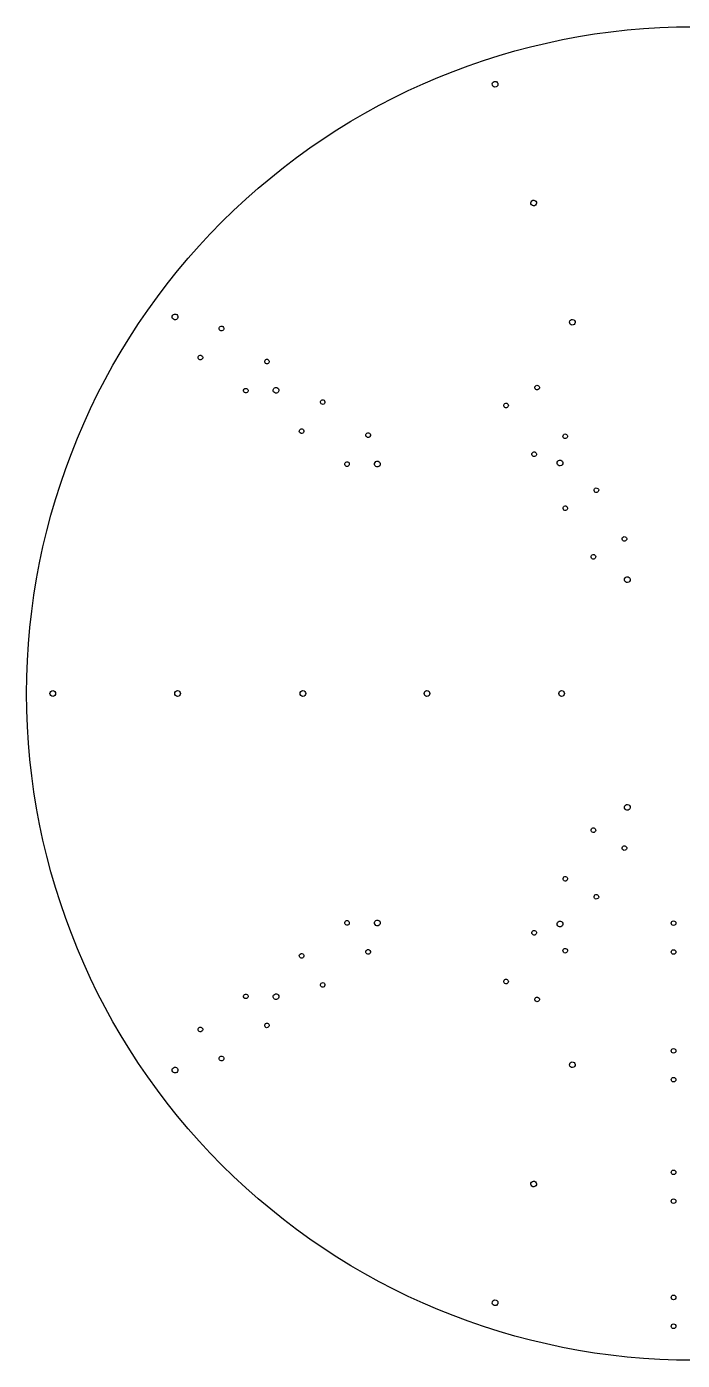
# Model space of a CAD drawing. Header units: millimetres. Extents: x -608 to 608, y 692 to 1908.
# Drawn here: x -608 to -10, y 692 to 1908 of the extents above; entities that cross this region are included whole.
import ezdxf

# ---------------------------------------------------------------- set-up
doc = ezdxf.new("R2010")
doc.units = ezdxf.units.MM
for name, color, linetype in [('contour_ext', 7, 'CONTINUOUS'), ('drill-4.2', 7, 'CONTINUOUS'), ('drill-5.2', 7, 'CONTINUOUS')]:
    doc.layers.add(name, color=color, linetype=linetype)

msp = doc.modelspace()

# ---------------------------------------------------------------- linework, layer by layer
at = {"layer": 'contour_ext', "color": 7}
for points in [[(-429.56737, 1729.56737), (-315.63902, 1843.495719), (-161.119018, 1907.5), (0, 1907.5)], [(-607.5, 1300), (-607.5, 1461.119018), (-543.495719, 1615.63902), (-429.56737, 1729.56737)], [(-429.56737, 870.43263), (-543.495719, 984.36098), (-607.5, 1138.880982), (-607.5, 1300)], [(0, 692.5), (-161.119018, 692.5), (-315.63902, 756.504281), (-429.56737, 870.43263)]]:
    msp.add_open_spline(points, degree=3, dxfattribs=at)
at = {"layer": 'drill-4.2', "color": 7}
for p, q in [((-431.52451, 1633.73814), (-431.52451, 1633.73814)), ((-450.75187, 1607.27394), (-450.75187, 1607.27394)), ((-390.08184, 1603.62827), (-390.08184, 1603.62827)), ((-143.07785, 1580.52919), (-143.07785, 1580.52919)), ((-409.3092, 1577.16408), (-409.3092, 1577.16408)), ((-339.29185, 1566.72681), (-339.29185, 1566.72681)), ((-171.40687, 1564.17342), (-171.40687, 1564.17342)), ((-358.51922, 1540.26262), (-358.51922, 1540.26262)), ((-297.84918, 1536.61695), (-297.84918, 1536.61695)), ((-117.46487, 1536.16621), (-117.46487, 1536.16621)), ((-145.79389, 1519.81044), (-145.79389, 1519.81044)), ((-317.07654, 1510.15275), (-317.07654, 1510.15275)), ((-89.07385, 1486.99155), (-89.07385, 1486.99155)), ((-117.40288, 1470.63578), (-117.40288, 1470.63578)), ((-63.46087, 1442.62856), (-63.46087, 1442.62856)), ((-91.7899, 1426.27279), (-91.7899, 1426.27279)), ((-91.7899, 1173.72721), (-91.7899, 1173.72721)), ((-63.46087, 1157.37144), (-63.46087, 1157.37144)), ((-117.40288, 1129.36422), (-117.40288, 1129.36422)), ((-89.07385, 1113.00845), (-89.07385, 1113.00845)), ((-317.07655, 1089.84726), (-317.07655, 1089.84726)), ((-15.5889, 1090.75598), (-15.5889, 1090.75598)), ((-145.79389, 1080.18955), (-145.79389, 1080.18955)), ((-358.51922, 1059.7374), (-358.51922, 1059.7374)), ((-297.84919, 1063.38307), (-297.84919, 1063.38307)), ((-117.46486, 1063.83378), (-117.46486, 1063.83378)), ((-15.5889, 1064.48102), (-15.5889, 1064.48102)), ((-339.29186, 1033.27321), (-339.29186, 1033.27321)), ((-171.40687, 1035.82657), (-171.40687, 1035.82657)), ((-409.30921, 1022.83594), (-409.30921, 1022.83594)), ((-143.07784, 1019.4708), (-143.07784, 1019.4708)), ((-390.08185, 996.37175), (-390.08185, 996.37175)), ((-450.75188, 992.72607), (-450.75188, 992.72607)), ((-15.5889, 974.466), (-15.5889, 974.466)), ((-431.52452, 966.26188), (-431.52452, 966.26188)), ((-15.5889, 948.191), (-15.5889, 948.191)), ((-15.5889, 863.78), (-15.5889, 863.78)), ((-15.5889, 837.505), (-15.5889, 837.505)), ((-15.5889, 749.819), (-15.5889, 749.819)), ((-15.5889, 723.544), (-15.5889, 723.544))]:
    msp.add_line(p, q, dxfattribs=at)
for points in [[(-431.899725, 1632.175277), (-431.986851, 1632.725376), (-431.851882, 1633.287555), (-431.52451, 1633.73814)], [(-431.05993, 1630.80485), (-431.510516, 1631.132221), (-431.8126, 1631.625178), (-431.899725, 1632.175277)], [(-431.52451, 1633.73814), (-430.842796, 1634.676431), (-429.529524, 1634.88443), (-428.59123, 1634.20272)], [(-429.497065, 1630.429639), (-430.047164, 1630.342511), (-430.609343, 1630.477479), (-431.05993, 1630.80485)], [(-428.12664, 1631.26944), (-428.454009, 1630.818852), (-428.946966, 1630.516767), (-429.497065, 1630.429639)], [(-428.59123, 1634.20272), (-427.652936, 1633.521009), (-427.444932, 1632.207736), (-428.12664, 1631.26944)], [(-450.28729, 1604.34066), (-451.225581, 1605.022374), (-451.43358, 1606.335646), (-450.75187, 1607.27394)], [(-450.75187, 1607.27394), (-450.070159, 1608.212234), (-448.756886, 1608.420238), (-447.81859, 1607.73853)], [(-448.724425, 1603.965449), (-449.274524, 1603.878321), (-449.836703, 1604.013289), (-450.28729, 1604.34066)], [(-447.354, 1604.80525), (-447.681369, 1604.354662), (-448.174326, 1604.052577), (-448.724425, 1603.965449)], [(-447.81859, 1607.73853), (-446.880296, 1607.056819), (-446.672292, 1605.743546), (-447.354, 1604.80525)], [(-390.08184, 1603.62827), (-389.400129, 1604.566564), (-388.086856, 1604.774568), (-387.14856, 1604.09286)], [(-387.14856, 1604.09286), (-386.697972, 1603.765491), (-386.395887, 1603.272534), (-386.308759, 1602.722435)], [(-389.61726, 1600.69499), (-390.555551, 1601.376704), (-390.76355, 1602.689976), (-390.08184, 1603.62827)], [(-388.054397, 1600.319775), (-388.604496, 1600.232649), (-389.166675, 1600.367618), (-389.61726, 1600.69499)], [(-386.68397, 1601.15957), (-387.011341, 1600.708984), (-387.504298, 1600.4069), (-388.054397, 1600.319775)], [(-386.308759, 1602.722435), (-386.221631, 1602.172336), (-386.356599, 1601.610157), (-386.68397, 1601.15957)], [(-144.056296, 1579.254053), (-143.912146, 1579.792031), (-143.560188, 1580.250712), (-143.07785, 1580.52919)], [(-143.07785, 1580.52919), (-142.073435, 1581.109086), (-140.789097, 1580.764945), (-140.2092, 1579.76053)], [(-140.2092, 1579.76053), (-139.629303, 1578.756117), (-139.973439, 1577.47178), (-140.97785, 1576.89188)], [(-408.84462, 1574.2308), (-409.782911, 1574.912514), (-409.99091, 1576.225786), (-409.3092, 1577.16408)], [(-409.3092, 1577.16408), (-408.627489, 1578.102374), (-407.314216, 1578.310378), (-406.37592, 1577.62867)], [(-407.281757, 1573.855585), (-407.831856, 1573.768459), (-408.394035, 1573.903428), (-408.84462, 1574.2308)], [(-405.91133, 1574.69538), (-406.238701, 1574.244794), (-406.731658, 1573.94271), (-407.281757, 1573.855585)], [(-406.37592, 1577.62867), (-405.925332, 1577.301301), (-405.623247, 1576.808344), (-405.536119, 1576.258245)], [(-405.536119, 1576.258245), (-405.448991, 1575.708146), (-405.583959, 1575.145967), (-405.91133, 1574.69538)], [(-339.29185, 1566.72681), (-338.610139, 1567.665104), (-337.296866, 1567.873108), (-336.35857, 1567.1914)], [(-143.8465, 1577.66053), (-144.12498, 1578.142867), (-144.200445, 1578.716075), (-144.056296, 1579.254053)], [(-140.97785, 1576.89188), (-141.982263, 1576.311983), (-143.2666, 1576.656119), (-143.8465, 1577.66053)], [(-339.667065, 1565.163947), (-339.754191, 1565.714046), (-339.619222, 1566.276225), (-339.29185, 1566.72681)], [(-338.82727, 1563.79352), (-339.277856, 1564.120891), (-339.57994, 1564.613848), (-339.667065, 1565.163947)], [(-337.264405, 1563.418309), (-337.814504, 1563.331181), (-338.376683, 1563.466149), (-338.82727, 1563.79352)], [(-335.89398, 1564.25811), (-336.221349, 1563.807522), (-336.714306, 1563.505437), (-337.264405, 1563.418309)], [(-336.35857, 1567.1914), (-335.907982, 1566.864031), (-335.605897, 1566.371074), (-335.518769, 1565.820975)], [(-335.518769, 1565.820975), (-335.431641, 1565.270876), (-335.566609, 1564.708697), (-335.89398, 1564.25811)], [(-172.17553, 1561.30476), (-172.454009, 1561.787098), (-172.529473, 1562.360307), (-172.385321, 1562.898285)], [(-172.385321, 1562.898285), (-172.241169, 1563.436264), (-171.88921, 1563.894944), (-171.40687, 1564.17342)], [(-170.900393, 1560.326314), (-171.438371, 1560.470464), (-171.897052, 1560.822422), (-172.17553, 1561.30476)], [(-171.40687, 1564.17342), (-170.402455, 1564.753316), (-169.118117, 1564.409175), (-168.53822, 1563.40476)], [(-169.30687, 1560.53611), (-169.789207, 1560.25763), (-170.362415, 1560.182165), (-170.900393, 1560.326314)], [(-168.53822, 1563.40476), (-167.958323, 1562.400347), (-168.302459, 1561.11601), (-169.30687, 1560.53611)], [(-358.894431, 1538.699755), (-358.981559, 1539.249854), (-358.846591, 1539.812033), (-358.51922, 1540.26262)], [(-358.05463, 1537.32933), (-358.505218, 1537.656699), (-358.807303, 1538.149656), (-358.894431, 1538.699755)], [(-358.51922, 1540.26262), (-358.191849, 1540.713206), (-357.698892, 1541.01529), (-357.148793, 1541.102415)], [(-356.491765, 1536.954119), (-357.041864, 1536.866991), (-357.604043, 1537.001959), (-358.05463, 1537.32933)], [(-357.148793, 1541.102415), (-356.598694, 1541.189541), (-356.036515, 1541.054572), (-355.58593, 1540.7272)], [(-355.12134, 1537.79392), (-355.448709, 1537.343332), (-355.941666, 1537.041247), (-356.491765, 1536.954119)], [(-355.58593, 1540.7272), (-354.647636, 1540.045489), (-354.439632, 1538.732216), (-355.12134, 1537.79392)], [(-298.224395, 1535.054087), (-298.311521, 1535.604186), (-298.176552, 1536.166365), (-297.84918, 1536.61695)], [(-297.3846, 1533.68366), (-297.835186, 1534.011031), (-298.13727, 1534.503988), (-298.224395, 1535.054087)], [(-297.84918, 1536.61695), (-297.167466, 1537.555241), (-295.854194, 1537.76324), (-294.9159, 1537.08153)], [(-295.821735, 1533.308449), (-296.371834, 1533.221321), (-296.934013, 1533.356289), (-297.3846, 1533.68366)], [(-294.45131, 1534.14825), (-294.778679, 1533.697662), (-295.271636, 1533.395577), (-295.821735, 1533.308449)], [(-294.9159, 1537.08153), (-293.977606, 1536.399819), (-293.769602, 1535.086546), (-294.45131, 1534.14825)], [(-118.23352, 1533.29755), (-118.512, 1533.779887), (-118.587465, 1534.353095), (-118.443316, 1534.891073)], [(-118.443316, 1534.891073), (-118.299166, 1535.429051), (-117.947208, 1535.887732), (-117.46487, 1536.16621)], [(-115.36487, 1532.5289), (-116.369283, 1531.949003), (-117.65362, 1532.293139), (-118.23352, 1533.29755)], [(-117.46487, 1536.16621), (-116.460455, 1536.746106), (-115.176117, 1536.401965), (-114.59622, 1535.39755)], [(-114.59622, 1535.39755), (-114.016323, 1534.393137), (-114.360459, 1533.1088), (-115.36487, 1532.5289)], [(-146.772341, 1518.535305), (-146.628189, 1519.073284), (-146.27623, 1519.531964), (-145.79389, 1519.81044)], [(-145.79389, 1519.81044), (-144.789475, 1520.390336), (-143.505137, 1520.046195), (-142.92524, 1519.04178)], [(-142.92524, 1519.04178), (-142.345343, 1518.037367), (-142.689479, 1516.75303), (-143.69389, 1516.17313)], [(-316.61196, 1507.21947), (-317.550251, 1507.901184), (-317.75825, 1509.214456), (-317.07654, 1510.15275)], [(-317.07654, 1510.15275), (-316.394829, 1511.091044), (-315.081556, 1511.299048), (-314.14326, 1510.61734)], [(-315.049095, 1506.844259), (-315.599194, 1506.757131), (-316.161373, 1506.892099), (-316.61196, 1507.21947)], [(-313.67867, 1507.68406), (-314.006039, 1507.233472), (-314.498996, 1506.931387), (-315.049095, 1506.844259)], [(-314.14326, 1510.61734), (-313.204966, 1509.935629), (-312.996962, 1508.622356), (-313.67867, 1507.68406)], [(-146.56255, 1516.94178), (-146.841029, 1517.424118), (-146.916493, 1517.997327), (-146.772341, 1518.535305)], [(-145.287413, 1515.963334), (-145.825391, 1516.107484), (-146.284072, 1516.459442), (-146.56255, 1516.94178)], [(-143.69389, 1516.17313), (-144.176227, 1515.89465), (-144.749435, 1515.819185), (-145.287413, 1515.963334)], [(-89.84251, 1484.12289), (-90.120989, 1484.605228), (-90.196453, 1485.178437), (-90.052301, 1485.716415)], [(-90.052301, 1485.716415), (-89.908149, 1486.254394), (-89.55619, 1486.713074), (-89.07385, 1486.99155)], [(-88.567373, 1483.144444), (-89.105351, 1483.288594), (-89.564032, 1483.640552), (-89.84251, 1484.12289)], [(-89.07385, 1486.99155), (-88.069435, 1487.571446), (-86.785097, 1487.227305), (-86.2052, 1486.22289)], [(-86.97385, 1483.35424), (-87.456187, 1483.07576), (-88.029395, 1483.000295), (-88.567373, 1483.144444)], [(-86.2052, 1486.22289), (-85.625303, 1485.218477), (-85.969439, 1483.93414), (-86.97385, 1483.35424)], [(-118.381326, 1469.360643), (-118.237176, 1469.898621), (-117.885218, 1470.357302), (-117.40288, 1470.63578)], [(-117.40288, 1470.63578), (-116.920542, 1470.914259), (-116.347333, 1470.989723), (-115.809355, 1470.845571)], [(-115.809355, 1470.845571), (-115.271376, 1470.701419), (-114.812696, 1470.34946), (-114.53422, 1469.86712)], [(-118.17153, 1467.76712), (-118.45001, 1468.249457), (-118.525475, 1468.822665), (-118.381326, 1469.360643)], [(-115.30288, 1466.99847), (-116.307293, 1466.418573), (-117.59163, 1466.762709), (-118.17153, 1467.76712)], [(-114.53422, 1469.86712), (-113.954324, 1468.862705), (-114.298465, 1467.578367), (-115.30288, 1466.99847)], [(-64.22953, 1439.75991), (-64.809426, 1440.764325), (-64.465285, 1442.048663), (-63.46087, 1442.62856)], [(-62.954393, 1438.781464), (-63.492371, 1438.925614), (-63.951052, 1439.277572), (-64.22953, 1439.75991)], [(-63.46087, 1442.62856), (-62.456457, 1443.208457), (-61.17212, 1442.864321), (-60.59222, 1441.85991)], [(-61.36087, 1438.99126), (-61.843207, 1438.71278), (-62.416415, 1438.637315), (-62.954393, 1438.781464)], [(-60.59222, 1441.85991), (-60.012323, 1440.855497), (-60.356459, 1439.57116), (-61.36087, 1438.99126)], [(-92.55855, 1423.40414), (-93.138447, 1424.408553), (-92.794311, 1425.69289), (-91.7899, 1426.27279)], [(-89.6899, 1422.63549), (-90.694313, 1422.055593), (-91.97865, 1422.399729), (-92.55855, 1423.40414)], [(-91.7899, 1426.27279), (-91.307563, 1426.55127), (-90.734355, 1426.626735), (-90.196377, 1426.482586)], [(-90.196377, 1426.482586), (-89.658399, 1426.338436), (-89.199718, 1425.986478), (-88.92124, 1425.50414)], [(-88.92124, 1425.50414), (-88.341344, 1424.499725), (-88.685485, 1423.215387), (-89.6899, 1422.63549)], [(-91.7899, 1173.72721), (-92.794311, 1174.30711), (-93.138447, 1175.591447), (-92.55855, 1176.59586)], [(-92.55855, 1176.59586), (-91.97865, 1177.600271), (-90.694313, 1177.944407), (-89.6899, 1177.36451)], [(-90.196377, 1173.517414), (-90.734355, 1173.373265), (-91.307563, 1173.44873), (-91.7899, 1173.72721)], [(-88.92124, 1174.49586), (-89.199718, 1174.013522), (-89.658399, 1173.661564), (-90.196377, 1173.517414)], [(-89.6899, 1177.36451), (-88.685485, 1176.784613), (-88.341344, 1175.500275), (-88.92124, 1174.49586)], [(-63.46087, 1157.37144), (-64.465285, 1157.951337), (-64.809426, 1159.235675), (-64.22953, 1160.24009)], [(-64.22953, 1160.24009), (-63.951052, 1160.722428), (-63.492371, 1161.074386), (-62.954393, 1161.218536)], [(-60.59222, 1158.14009), (-61.17212, 1157.135679), (-62.456457, 1156.791543), (-63.46087, 1157.37144)], [(-62.954393, 1161.218536), (-62.416415, 1161.362685), (-61.843207, 1161.28722), (-61.36087, 1161.00874)], [(-61.36087, 1161.00874), (-60.356459, 1160.42884), (-60.012323, 1159.144503), (-60.59222, 1158.14009)], [(-118.381326, 1130.639357), (-118.525475, 1131.177335), (-118.45001, 1131.750543), (-118.17153, 1132.23288)], [(-117.40288, 1129.36422), (-117.885218, 1129.642698), (-118.237176, 1130.101379), (-118.381326, 1130.639357)], [(-118.17153, 1132.23288), (-117.59163, 1133.237291), (-116.307293, 1133.581427), (-115.30288, 1133.00153)], [(-114.53422, 1130.13288), (-114.812696, 1129.65054), (-115.271376, 1129.298581), (-115.809355, 1129.154429)], [(-115.30288, 1133.00153), (-114.298465, 1132.421633), (-113.954324, 1131.137295), (-114.53422, 1130.13288)], [(-115.809355, 1129.154429), (-116.347333, 1129.010277), (-116.920542, 1129.085741), (-117.40288, 1129.36422)], [(-90.052301, 1114.283585), (-90.196453, 1114.821563), (-90.120989, 1115.394772), (-89.84251, 1115.87711)], [(-89.07385, 1113.00845), (-89.55619, 1113.286926), (-89.908149, 1113.745606), (-90.052301, 1114.283585)], [(-89.84251, 1115.87711), (-89.564032, 1116.359448), (-89.105351, 1116.711406), (-88.567373, 1116.855556)], [(-86.2052, 1113.77711), (-86.785097, 1112.772695), (-88.069435, 1112.428554), (-89.07385, 1113.00845)], [(-88.567373, 1116.855556), (-88.029395, 1116.999705), (-87.456187, 1116.92424), (-86.97385, 1116.64576)], [(-86.97385, 1116.64576), (-85.969439, 1116.06586), (-85.625303, 1114.781523), (-86.2052, 1113.77711)], [(-317.07655, 1089.84726), (-317.403921, 1090.297847), (-317.538889, 1090.860026), (-317.451761, 1091.410125)], [(-317.451761, 1091.410125), (-317.364633, 1091.960224), (-317.062548, 1092.453181), (-316.61196, 1092.78055)], [(-315.706123, 1089.007465), (-316.256222, 1089.09459), (-316.749179, 1089.396674), (-317.07655, 1089.84726)], [(-316.61196, 1092.78055), (-315.673664, 1093.462258), (-314.360391, 1093.254254), (-313.67868, 1092.31596)], [(-314.14326, 1089.38268), (-314.593845, 1089.055308), (-315.156024, 1088.920339), (-315.706123, 1089.007465)], [(-313.67868, 1092.31596), (-312.99697, 1091.377666), (-313.204969, 1090.064394), (-314.14326, 1089.38268)], [(-145.79389, 1080.18955), (-146.798301, 1080.76945), (-147.142437, 1082.053787), (-146.56254, 1083.0582)], [(-146.56254, 1083.0582), (-145.982643, 1084.062615), (-144.698305, 1084.406756), (-143.69389, 1083.82686)], [(-143.69389, 1083.82686), (-143.21155, 1083.548384), (-142.859591, 1083.089704), (-142.715439, 1082.551725)], [(-142.715439, 1082.551725), (-142.571287, 1082.013747), (-142.646751, 1081.440538), (-142.92523, 1080.9582)], [(-19.7889, 1090.75598), (-19.7889, 1091.312935), (-19.567651, 1091.847078), (-19.173824, 1092.240904)], [(-19.173824, 1089.271056), (-19.567651, 1089.664882), (-19.7889, 1090.199025), (-19.7889, 1090.75598)], [(-19.173824, 1092.240904), (-18.779998, 1092.634731), (-18.245855, 1092.85598), (-17.6889, 1092.85598)], [(-17.6889, 1088.65598), (-18.245855, 1088.65598), (-18.779998, 1088.877229), (-19.173824, 1089.271056)], [(-17.6889, 1092.85598), (-17.131945, 1092.85598), (-16.597802, 1092.634731), (-16.203976, 1092.240904)], [(-16.203976, 1089.271056), (-16.597802, 1088.877229), (-17.131945, 1088.65598), (-17.6889, 1088.65598)], [(-16.203976, 1092.240904), (-15.810149, 1091.847078), (-15.5889, 1091.312935), (-15.5889, 1090.75598)], [(-15.5889, 1090.75598), (-15.5889, 1090.199025), (-15.810149, 1089.664882), (-16.203976, 1089.271056)], [(-144.200367, 1079.979754), (-144.738345, 1079.835605), (-145.311553, 1079.91107), (-145.79389, 1080.18955)], [(-142.92523, 1080.9582), (-143.203708, 1080.475862), (-143.662389, 1080.123904), (-144.200367, 1079.979754)], [(-358.51922, 1059.7374), (-358.846591, 1060.187987), (-358.981559, 1060.750166), (-358.894431, 1061.300265)], [(-358.894431, 1061.300265), (-358.807303, 1061.850364), (-358.505218, 1062.343321), (-358.05463, 1062.67069)], [(-355.58594, 1059.27281), (-356.524236, 1058.591102), (-357.837509, 1058.799106), (-358.51922, 1059.7374)], [(-358.05463, 1062.67069), (-357.116334, 1063.352398), (-355.803061, 1063.144394), (-355.12135, 1062.2061)], [(-354.746139, 1060.643235), (-354.833267, 1060.093136), (-355.135352, 1059.600179), (-355.58594, 1059.27281)], [(-355.12135, 1062.2061), (-354.793979, 1061.755513), (-354.659011, 1061.193334), (-354.746139, 1060.643235)], [(-297.84919, 1063.38307), (-298.176561, 1063.833657), (-298.311529, 1064.395836), (-298.224401, 1064.945935)], [(-298.224401, 1064.945935), (-298.137273, 1065.496034), (-297.835188, 1065.988991), (-297.3846, 1066.31636)], [(-296.478763, 1062.543275), (-297.028862, 1062.6304), (-297.521819, 1062.932484), (-297.84919, 1063.38307)], [(-297.3846, 1066.31636), (-296.446304, 1066.998068), (-295.133031, 1066.790064), (-294.45132, 1065.85177)], [(-294.9159, 1062.91849), (-295.366485, 1062.591118), (-295.928664, 1062.456149), (-296.478763, 1062.543275)], [(-294.45132, 1065.85177), (-293.76961, 1064.913476), (-293.977609, 1063.600204), (-294.9159, 1062.91849)], [(-117.46486, 1063.83378), (-118.469271, 1064.41368), (-118.813407, 1065.698017), (-118.23351, 1066.70243)], [(-118.23351, 1066.70243), (-117.653613, 1067.706845), (-116.369275, 1068.050986), (-115.36486, 1067.47109)], [(-114.59621, 1064.60243), (-115.17611, 1063.598019), (-116.460447, 1063.253883), (-117.46486, 1063.83378)], [(-115.36486, 1067.47109), (-114.882522, 1067.192612), (-114.530564, 1066.733931), (-114.386414, 1066.195953)], [(-114.386414, 1066.195953), (-114.242265, 1065.657975), (-114.31773, 1065.084767), (-114.59621, 1064.60243)], [(-19.7889, 1064.48102), (-19.7889, 1065.037975), (-19.567651, 1065.572118), (-19.173824, 1065.965944)], [(-19.173824, 1062.996096), (-19.567651, 1063.389922), (-19.7889, 1063.924065), (-19.7889, 1064.48102)], [(-19.173824, 1065.965944), (-18.779998, 1066.359771), (-18.245855, 1066.58102), (-17.6889, 1066.58102)], [(-17.6889, 1062.38102), (-18.245855, 1062.38102), (-18.779998, 1062.602269), (-19.173824, 1062.996096)], [(-17.6889, 1066.58102), (-17.131945, 1066.58102), (-16.597802, 1066.359771), (-16.203976, 1065.965944)], [(-16.203976, 1062.996096), (-16.597802, 1062.602269), (-17.131945, 1062.38102), (-17.6889, 1062.38102)], [(-16.203976, 1065.965944), (-15.810149, 1065.572118), (-15.5889, 1065.037975), (-15.5889, 1064.48102)], [(-15.5889, 1064.48102), (-15.5889, 1063.924065), (-15.810149, 1063.389922), (-16.203976, 1062.996096)], [(-339.29186, 1033.27321), (-339.973568, 1034.211506), (-339.765564, 1035.524779), (-338.82727, 1036.20649)], [(-336.35858, 1032.80862), (-337.296876, 1032.126912), (-338.610149, 1032.334916), (-339.29186, 1033.27321)], [(-338.82727, 1036.20649), (-337.888976, 1036.8882), (-336.575704, 1036.680201), (-335.89399, 1035.74191)], [(-335.518779, 1034.179045), (-335.605907, 1033.628946), (-335.907992, 1033.135989), (-336.35858, 1032.80862)], [(-335.89399, 1035.74191), (-335.566619, 1035.291323), (-335.431651, 1034.729144), (-335.518779, 1034.179045)], [(-171.40687, 1035.82657), (-172.411281, 1036.40647), (-172.755417, 1037.690807), (-172.17552, 1038.69522)], [(-172.17552, 1038.69522), (-171.59562, 1039.699631), (-170.311283, 1040.043767), (-169.30687, 1039.46387)], [(-169.813347, 1035.616774), (-170.351325, 1035.472625), (-170.924533, 1035.54809), (-171.40687, 1035.82657)], [(-168.53821, 1036.59522), (-168.816688, 1036.112882), (-169.275369, 1035.760924), (-169.813347, 1035.616774)], [(-169.30687, 1039.46387), (-168.302455, 1038.883973), (-167.958314, 1037.599635), (-168.53821, 1036.59522)], [(-409.30921, 1022.83594), (-409.990918, 1023.774236), (-409.782914, 1025.087509), (-408.84462, 1025.76922)], [(-407.938785, 1021.996139), (-408.488884, 1022.083267), (-408.981841, 1022.385352), (-409.30921, 1022.83594)], [(-408.84462, 1025.76922), (-407.906324, 1026.450928), (-406.593051, 1026.242924), (-405.91134, 1025.30463)], [(-406.37592, 1022.37135), (-406.826507, 1022.043979), (-407.388686, 1021.909011), (-407.938785, 1021.996139)], [(-405.91134, 1025.30463), (-405.22963, 1024.366336), (-405.437629, 1023.053064), (-406.37592, 1022.37135)], [(-143.07784, 1019.4708), (-144.082251, 1020.0507), (-144.426387, 1021.335037), (-143.84649, 1022.33945)], [(-143.84649, 1022.33945), (-143.26659, 1023.343861), (-141.982253, 1023.687997), (-140.97784, 1023.1081)], [(-140.97784, 1023.1081), (-139.973429, 1022.5282), (-139.629293, 1021.243863), (-140.20919, 1020.23945)], [(-140.20919, 1020.23945), (-140.78909, 1019.235039), (-142.073427, 1018.890903), (-143.07784, 1019.4708)], [(-450.28729, 995.65936), (-449.348994, 996.341068), (-448.035721, 996.133064), (-447.35401, 995.19477)], [(-390.08185, 996.37175), (-390.763558, 997.310046), (-390.555554, 998.623319), (-389.61726, 999.30503)], [(-388.711425, 995.531949), (-389.261524, 995.619077), (-389.754481, 995.921162), (-390.08185, 996.37175)], [(-389.61726, 999.30503), (-388.678964, 999.986738), (-387.365691, 999.778734), (-386.68398, 998.84044)], [(-386.68398, 998.84044), (-386.00227, 997.902146), (-386.210269, 996.588874), (-387.14856, 995.90716)], [(-450.75188, 992.72607), (-451.079251, 993.176657), (-451.214219, 993.738836), (-451.127091, 994.288935)], [(-451.127091, 994.288935), (-451.039963, 994.839034), (-450.737878, 995.331991), (-450.28729, 995.65936)], [(-447.8186, 992.26149), (-448.756894, 991.57978), (-450.070166, 991.787779), (-450.75188, 992.72607)], [(-447.35401, 995.19477), (-446.672302, 994.256474), (-446.880306, 992.943201), (-447.8186, 992.26149)], [(-387.14856, 995.90716), (-387.599147, 995.579789), (-388.161326, 995.444821), (-388.711425, 995.531949)], [(-19.7889, 974.466), (-19.7889, 975.022955), (-19.567651, 975.557098), (-19.173824, 975.950924)], [(-19.173824, 972.981076), (-19.567651, 973.374902), (-19.7889, 973.909045), (-19.7889, 974.466)], [(-19.173824, 975.950924), (-18.779998, 976.344751), (-18.245855, 976.566), (-17.6889, 976.566)], [(-17.6889, 972.366), (-18.245855, 972.366), (-18.779998, 972.587249), (-19.173824, 972.981076)], [(-17.6889, 976.566), (-17.131945, 976.566), (-16.597802, 976.344751), (-16.203976, 975.950924)], [(-16.203976, 972.981076), (-16.597802, 972.587249), (-17.131945, 972.366), (-17.6889, 972.366)], [(-16.203976, 975.950924), (-15.810149, 975.557098), (-15.5889, 975.022955), (-15.5889, 974.466)], [(-15.5889, 974.466), (-15.5889, 973.909045), (-15.810149, 973.374902), (-16.203976, 972.981076)], [(-431.52452, 966.26188), (-431.851891, 966.712467), (-431.986859, 967.274646), (-431.899731, 967.824745)], [(-431.899731, 967.824745), (-431.812603, 968.374844), (-431.510518, 968.867801), (-431.05993, 969.19517)], [(-428.59124, 965.79729), (-429.529536, 965.115582), (-430.842809, 965.323586), (-431.52452, 966.26188)], [(-431.05993, 969.19517), (-430.121634, 969.876878), (-428.808361, 969.668874), (-428.12665, 968.73058)], [(-427.751439, 967.167715), (-427.838567, 966.617616), (-428.140652, 966.124659), (-428.59124, 965.79729)], [(-428.12665, 968.73058), (-427.799279, 968.279993), (-427.664311, 967.717814), (-427.751439, 967.167715)], [(-19.7889, 948.191), (-19.788911, 948.747962), (-19.567666, 949.282115), (-19.173838, 949.67595)], [(-19.173824, 946.706076), (-19.567651, 947.099902), (-19.7889, 947.634045), (-19.7889, 948.191)], [(-19.173838, 949.67595), (-18.780011, 950.069785), (-18.245862, 950.29104), (-17.6889, 950.29104)], [(-17.6889, 950.29104), (-17.131938, 950.29104), (-16.597789, 950.069785), (-16.203962, 949.67595)], [(-15.5889, 948.191), (-15.5889, 947.634045), (-15.810149, 947.099902), (-16.203976, 946.706076)], [(-16.203962, 949.67595), (-15.810134, 949.282115), (-15.588889, 948.747962), (-15.5889, 948.191)], [(-17.6889, 946.091), (-18.245855, 946.091), (-18.779998, 946.312249), (-19.173824, 946.706076)], [(-16.203976, 946.706076), (-16.597802, 946.312249), (-17.131945, 946.091), (-17.6889, 946.091)], [(-19.7889, 863.78), (-19.7889, 864.336955), (-19.567651, 864.871098), (-19.173824, 865.264924)], [(-19.173824, 862.295076), (-19.567651, 862.688902), (-19.7889, 863.223045), (-19.7889, 863.78)], [(-19.173824, 865.264924), (-18.779998, 865.658751), (-18.245855, 865.88), (-17.6889, 865.88)], [(-17.6889, 865.88), (-17.131945, 865.88), (-16.597802, 865.658751), (-16.203976, 865.264924)], [(-16.203976, 865.264924), (-15.810149, 864.871098), (-15.5889, 864.336955), (-15.5889, 863.78)], [(-15.5889, 863.78), (-15.5889, 863.223045), (-15.810149, 862.688902), (-16.203976, 862.295076)], [(-17.6889, 861.68), (-18.245855, 861.68), (-18.779998, 861.901249), (-19.173824, 862.295076)], [(-16.203976, 862.295076), (-16.597802, 861.901249), (-17.131945, 861.68), (-17.6889, 861.68)], [(-19.7889, 837.505), (-19.7889, 838.061955), (-19.567651, 838.596098), (-19.173824, 838.989924)], [(-19.173824, 838.989924), (-18.779998, 839.383751), (-18.245855, 839.605), (-17.6889, 839.605)], [(-17.6889, 839.605), (-17.131945, 839.605), (-16.597802, 839.383751), (-16.203976, 838.989924)], [(-16.203976, 838.989924), (-15.810149, 838.596098), (-15.5889, 838.061955), (-15.5889, 837.505)], [(-19.173824, 836.020076), (-19.567651, 836.413902), (-19.7889, 836.948045), (-19.7889, 837.505)], [(-17.6889, 835.405), (-18.245855, 835.405), (-18.779998, 835.626249), (-19.173824, 836.020076)], [(-16.203976, 836.020076), (-16.597802, 835.626249), (-17.131945, 835.405), (-17.6889, 835.405)], [(-15.5889, 837.505), (-15.5889, 836.948045), (-15.810149, 836.413902), (-16.203976, 836.020076)], [(-19.7889, 749.819), (-19.7889, 750.375955), (-19.567651, 750.910098), (-19.173824, 751.303924)], [(-19.173824, 748.334076), (-19.567651, 748.727902), (-19.7889, 749.262045), (-19.7889, 749.819)], [(-19.173824, 751.303924), (-18.779998, 751.697751), (-18.245855, 751.919), (-17.6889, 751.919)], [(-17.6889, 747.719), (-18.245855, 747.719), (-18.779998, 747.940249), (-19.173824, 748.334076)], [(-17.6889, 751.919), (-17.131945, 751.919), (-16.597802, 751.697751), (-16.203976, 751.303924)], [(-16.203976, 748.334076), (-16.597802, 747.940249), (-17.131945, 747.719), (-17.6889, 747.719)], [(-16.203976, 751.303924), (-15.810149, 750.910098), (-15.5889, 750.375955), (-15.5889, 749.819)], [(-15.5889, 749.819), (-15.5889, 749.262045), (-15.810149, 748.727902), (-16.203976, 748.334076)], [(-19.7889, 723.544), (-19.7889, 724.100955), (-19.567651, 724.635098), (-19.173824, 725.028924)], [(-19.173824, 722.059076), (-19.567651, 722.452902), (-19.7889, 722.987045), (-19.7889, 723.544)], [(-19.173824, 725.028924), (-18.779998, 725.422751), (-18.245855, 725.644), (-17.6889, 725.644)], [(-17.6889, 721.444), (-18.245855, 721.444), (-18.779998, 721.665249), (-19.173824, 722.059076)], [(-17.6889, 725.644), (-17.131945, 725.644), (-16.597802, 725.422751), (-16.203976, 725.028924)], [(-16.203976, 722.059076), (-16.597802, 721.665249), (-17.131945, 721.444), (-17.6889, 721.444)], [(-16.203976, 725.028924), (-15.810149, 724.635098), (-15.5889, 724.100955), (-15.5889, 723.544)], [(-15.5889, 723.544), (-15.5889, 722.987045), (-15.810149, 722.452902), (-16.203976, 722.059076)]]:
    msp.add_open_spline(points, degree=3, dxfattribs=at)
at = {"layer": 'drill-5.2', "color": 7}
for p, q in [((-181.16135, 1857.5576), (-181.16135, 1857.5576)), ((-146.0025, 1749.34955), (-146.0025, 1749.34955)), ((-474.28673, 1644.58955), (-474.28673, 1644.58955)), ((-110.69234, 1640.67756), (-110.69234, 1640.67756)), ((-382.23954, 1577.71331), (-382.23954, 1577.71331)), ((-289.79714, 1510.55035), (-289.79714, 1510.55035)), ((-122.54437, 1512.25375), (-122.54437, 1512.25375)), ((-61.15752, 1405.92849), (-61.15752, 1405.92849)), ((-586.25066, 1300), (-586.25066, 1300)), ((-472.47405, 1300), (-472.47405, 1300)), ((-358.2091, 1300.00006), (-358.2091, 1300.00006)), ((-245.08914, 1300), (-245.08914, 1300)), ((-122.31533, 1300), (-122.31533, 1300)), ((-61.15748, 1194.07154), (-61.15748, 1194.07154)), ((-289.79719, 1089.44973), (-289.79719, 1089.44973)), ((-122.54436, 1087.74623), (-122.54436, 1087.74623)), ((-382.23955, 1022.28672), (-382.23955, 1022.28672)), ((-474.28673, 955.41046), (-474.28673, 955.41046)), ((-110.69239, 959.32245), (-110.69239, 959.32245)), ((-146.00251, 850.6504), (-146.00251, 850.6504)), ((-181.16137, 742.4424), (-181.16137, 742.4424))]:
    msp.add_line(p, q, dxfattribs=at)
for points in [[(-182.83065, 1854.28141), (-183.27438, 1855.647069), (-182.527009, 1857.113869), (-181.16135, 1857.5576)], [(-181.538281, 1852.768233), (-182.152686, 1853.08129), (-182.617565, 1853.625596), (-182.83065, 1854.28141)], [(-179.55446, 1852.6121), (-180.210274, 1852.399014), (-180.923876, 1852.455177), (-181.538281, 1852.768233)], [(-181.16135, 1857.5576), (-179.795691, 1858.00133), (-178.328891, 1857.253959), (-177.88516, 1855.8883)], [(-178.041285, 1853.904476), (-178.35434, 1853.290069), (-178.898645, 1852.825187), (-179.55446, 1852.6121)], [(-177.88516, 1855.8883), (-177.67207, 1855.232486), (-177.72823, 1854.518883), (-178.041285, 1853.904476)], [(-146.0025, 1749.34955), (-144.636841, 1749.79328), (-143.170041, 1749.045909), (-142.72631, 1747.68025)], [(-147.6718, 1746.07336), (-148.11553, 1747.439019), (-147.368159, 1748.905819), (-146.0025, 1749.34955)], [(-144.39561, 1744.40406), (-145.761269, 1743.96033), (-147.228069, 1744.707701), (-147.6718, 1746.07336)], [(-142.72631, 1747.68025), (-142.28258, 1746.314591), (-143.029951, 1744.847791), (-144.39561, 1744.40406)], [(-474.751279, 1642.654577), (-474.85915, 1643.335651), (-474.692046, 1644.031682), (-474.28673, 1644.58955)], [(-473.71153, 1640.95786), (-474.269399, 1641.363175), (-474.643408, 1641.973503), (-474.751279, 1642.654577)], [(-474.28673, 1644.58955), (-473.442705, 1645.751246), (-471.816748, 1646.008771), (-470.65505, 1645.16475)], [(-471.776557, 1640.493311), (-472.457631, 1640.38544), (-473.153662, 1640.552544), (-473.71153, 1640.95786)], [(-470.07984, 1641.53306), (-470.485155, 1640.975191), (-471.095483, 1640.601182), (-471.776557, 1640.493311)], [(-470.65505, 1645.16475), (-470.09718, 1644.759436), (-469.723169, 1644.149109), (-469.615296, 1643.468035)], [(-469.615296, 1643.468035), (-469.507423, 1642.786961), (-469.674525, 1642.090929), (-470.07984, 1641.53306)], [(-112.205517, 1639.385191), (-111.89246, 1639.999596), (-111.348154, 1640.464475), (-110.69234, 1640.67756)], [(-110.69234, 1640.67756), (-109.326681, 1641.12129), (-107.859881, 1640.373919), (-107.41615, 1639.00826)], [(-112.36165, 1637.40137), (-112.574736, 1638.057184), (-112.518573, 1638.770786), (-112.205517, 1639.385191)], [(-109.08546, 1635.73207), (-110.451119, 1635.28834), (-111.917919, 1636.035711), (-112.36165, 1637.40137)], [(-107.572283, 1637.024439), (-107.88534, 1636.410034), (-108.429646, 1635.945155), (-109.08546, 1635.73207)], [(-107.41615, 1639.00826), (-107.203064, 1638.352446), (-107.259227, 1637.638844), (-107.572283, 1637.024439)], [(-382.704089, 1575.778337), (-382.81196, 1576.459411), (-382.644856, 1577.155442), (-382.23954, 1577.71331)], [(-381.66434, 1574.08162), (-382.222209, 1574.486935), (-382.596218, 1575.097263), (-382.704089, 1575.778337)], [(-382.23954, 1577.71331), (-381.834225, 1578.271179), (-381.223897, 1578.645188), (-380.542823, 1578.753059)], [(-379.729365, 1573.617076), (-380.410439, 1573.509203), (-381.106471, 1573.676305), (-381.66434, 1574.08162)], [(-380.542823, 1578.753059), (-379.861749, 1578.86093), (-379.165718, 1578.693826), (-378.60785, 1578.28851)], [(-378.03265, 1574.65683), (-378.437964, 1574.09896), (-379.048291, 1573.724949), (-379.729365, 1573.617076)], [(-378.60785, 1578.28851), (-377.446154, 1577.444485), (-377.188629, 1575.818528), (-378.03265, 1574.65683)], [(-290.261689, 1508.615377), (-290.36956, 1509.296451), (-290.202456, 1509.992482), (-289.79714, 1510.55035)], [(-289.22194, 1506.91866), (-289.779809, 1507.323975), (-290.153818, 1507.934303), (-290.261689, 1508.615377)], [(-289.79714, 1510.55035), (-288.953115, 1511.712046), (-287.327158, 1511.969571), (-286.16546, 1511.12555)], [(-287.286967, 1506.454111), (-287.968041, 1506.34624), (-288.664072, 1506.513344), (-289.22194, 1506.91866)], [(-285.59025, 1507.49386), (-285.995565, 1506.935991), (-286.605893, 1506.561982), (-287.286967, 1506.454111)], [(-286.16546, 1511.12555), (-285.60759, 1510.720236), (-285.233579, 1510.109909), (-285.125706, 1509.428835)], [(-285.125706, 1509.428835), (-285.017833, 1508.747761), (-285.184935, 1508.051729), (-285.59025, 1507.49386)], [(-123.49603, 1508.70208), (-123.840813, 1509.299259), (-123.934247, 1510.008943), (-123.755776, 1510.67501)], [(-123.755776, 1510.67501), (-123.577305, 1511.341078), (-123.141549, 1511.908968), (-122.54437, 1512.25375)], [(-119.94437, 1507.75042), (-121.187928, 1507.032453), (-122.778058, 1507.458525), (-123.49603, 1508.70208)], [(-122.54437, 1512.25375), (-121.94719, 1512.598532), (-121.237505, 1512.691964), (-120.571437, 1512.513491)], [(-120.571437, 1512.513491), (-119.90537, 1512.335019), (-119.337481, 1511.899261), (-118.9927, 1511.30208)], [(-118.9927, 1511.30208), (-118.274735, 1510.05852), (-118.700811, 1508.468389), (-119.94437, 1507.75042)], [(-62.10919, 1402.37682), (-62.453972, 1402.974), (-62.547404, 1403.683685), (-62.368931, 1404.349753)], [(-62.368931, 1404.349753), (-62.190459, 1405.01582), (-61.754701, 1405.583709), (-61.15752, 1405.92849)], [(-60.53045, 1401.165414), (-61.196518, 1401.343885), (-61.764408, 1401.779641), (-62.10919, 1402.37682)], [(-61.15752, 1405.92849), (-60.56034, 1406.273272), (-59.850655, 1406.366704), (-59.184587, 1406.188231)], [(-58.55752, 1401.42516), (-59.154699, 1401.080377), (-59.864383, 1400.986943), (-60.53045, 1401.165414)], [(-59.184587, 1406.188231), (-58.51852, 1406.009759), (-57.950631, 1405.574001), (-57.60585, 1404.97682)], [(-57.60585, 1404.97682), (-56.887885, 1403.73326), (-57.313961, 1402.143129), (-58.55752, 1401.42516)], [(-586.25066, 1300), (-586.25066, 1300.689563), (-585.976732, 1301.350883), (-585.489138, 1301.838478)], [(-585.489138, 1301.838478), (-585.001543, 1302.326072), (-584.340223, 1302.6), (-583.65066, 1302.6)], [(-583.65066, 1302.6), (-582.961097, 1302.6), (-582.299777, 1302.326072), (-581.812182, 1301.838478)], [(-581.812182, 1301.838478), (-581.324588, 1301.350883), (-581.05066, 1300.689563), (-581.05066, 1300)], [(-472.47405, 1300), (-472.47405, 1300.689563), (-472.200122, 1301.350883), (-471.712528, 1301.838478)], [(-471.712528, 1301.838478), (-471.224933, 1302.326072), (-470.563613, 1302.6), (-469.87405, 1302.6)], [(-469.87405, 1302.6), (-469.184487, 1302.6), (-468.523167, 1302.326072), (-468.035572, 1301.838478)], [(-468.035572, 1301.838478), (-467.547978, 1301.350883), (-467.27405, 1300.689563), (-467.27405, 1300)], [(-358.2091, 1300.00006), (-358.2091, 1300.689623), (-357.935172, 1301.350943), (-357.447578, 1301.838538)], [(-357.447578, 1301.838538), (-356.959983, 1302.326132), (-356.298663, 1302.60006), (-355.6091, 1302.60006)], [(-355.6091, 1302.60006), (-354.919537, 1302.60006), (-354.258217, 1302.326132), (-353.770622, 1301.838538)], [(-353.770622, 1301.838538), (-353.283028, 1301.350943), (-353.0091, 1300.689623), (-353.0091, 1300.00006)], [(-245.08914, 1300), (-245.08914, 1300.689563), (-244.815212, 1301.350883), (-244.327618, 1301.838478)], [(-244.327618, 1301.838478), (-243.840023, 1302.326072), (-243.178703, 1302.6), (-242.48914, 1302.6)], [(-242.48914, 1302.6), (-241.799577, 1302.6), (-241.138257, 1302.326072), (-240.650662, 1301.838478)], [(-240.650662, 1301.838478), (-240.163068, 1301.350883), (-239.88914, 1300.689563), (-239.88914, 1300)], [(-122.31533, 1300), (-122.31533, 1300.689563), (-122.041402, 1301.350883), (-121.553808, 1301.838478)], [(-121.553808, 1301.838478), (-121.066213, 1302.326072), (-120.404893, 1302.6), (-119.71533, 1302.6)], [(-119.71533, 1302.6), (-119.025767, 1302.6), (-118.364447, 1302.326072), (-117.876852, 1301.838478)], [(-117.876852, 1301.838478), (-117.389258, 1301.350883), (-117.11533, 1300.689563), (-117.11533, 1300)], [(-585.489138, 1298.161522), (-585.976732, 1298.649117), (-586.25066, 1299.310437), (-586.25066, 1300)], [(-583.65066, 1297.4), (-584.340223, 1297.4), (-585.001543, 1297.673928), (-585.489138, 1298.161522)], [(-581.812182, 1298.161522), (-582.299777, 1297.673928), (-582.961097, 1297.4), (-583.65066, 1297.4)], [(-581.05066, 1300), (-581.05066, 1299.310437), (-581.324588, 1298.649117), (-581.812182, 1298.161522)], [(-471.712528, 1298.161522), (-472.200122, 1298.649117), (-472.47405, 1299.310437), (-472.47405, 1300)], [(-469.87405, 1297.4), (-470.563613, 1297.4), (-471.224933, 1297.673928), (-471.712528, 1298.161522)], [(-468.035572, 1298.161522), (-468.523167, 1297.673928), (-469.184487, 1297.4), (-469.87405, 1297.4)], [(-467.27405, 1300), (-467.27405, 1299.310437), (-467.547978, 1298.649117), (-468.035572, 1298.161522)], [(-357.447578, 1298.161582), (-357.935172, 1298.649177), (-358.2091, 1299.310497), (-358.2091, 1300.00006)], [(-355.6091, 1297.40006), (-356.298663, 1297.40006), (-356.959983, 1297.673988), (-357.447578, 1298.161582)], [(-353.770622, 1298.161582), (-354.258217, 1297.673988), (-354.919537, 1297.40006), (-355.6091, 1297.40006)], [(-353.0091, 1300.00006), (-353.0091, 1299.310497), (-353.283028, 1298.649177), (-353.770622, 1298.161582)], [(-244.327618, 1298.161522), (-244.815212, 1298.649117), (-245.08914, 1299.310437), (-245.08914, 1300)], [(-242.48914, 1297.4), (-243.178703, 1297.4), (-243.840023, 1297.673928), (-244.327618, 1298.161522)], [(-240.650662, 1298.161522), (-241.138257, 1297.673928), (-241.799577, 1297.4), (-242.48914, 1297.4)], [(-239.88914, 1300), (-239.88914, 1299.310437), (-240.163068, 1298.649117), (-240.650662, 1298.161522)], [(-121.553808, 1298.161522), (-122.041402, 1298.649117), (-122.31533, 1299.310437), (-122.31533, 1300)], [(-119.71533, 1297.4), (-120.404893, 1297.4), (-121.066213, 1297.673928), (-121.553808, 1298.161522)], [(-117.876852, 1298.161522), (-118.364447, 1297.673928), (-119.025767, 1297.4), (-119.71533, 1297.4)], [(-117.11533, 1300), (-117.11533, 1299.310437), (-117.389258, 1298.649117), (-117.876852, 1298.161522)], [(-62.368891, 1195.650277), (-62.547364, 1196.316345), (-62.453932, 1197.02603), (-62.10915, 1197.62321)], [(-61.15748, 1194.07154), (-61.754661, 1194.416321), (-62.190419, 1194.98421), (-62.368891, 1195.650277)], [(-62.10915, 1197.62321), (-61.764368, 1198.220389), (-61.196478, 1198.656145), (-60.53041, 1198.834616)], [(-57.60582, 1195.02321), (-58.323789, 1193.779651), (-59.91392, 1193.353575), (-61.15748, 1194.07154)], [(-60.53041, 1198.834616), (-59.864343, 1199.013087), (-59.154659, 1198.919653), (-58.55748, 1198.57487)], [(-58.55748, 1198.57487), (-57.313925, 1197.856898), (-56.887853, 1196.266768), (-57.60582, 1195.02321)], [(-289.22199, 1093.08142), (-288.664122, 1093.486736), (-287.968091, 1093.65384), (-287.287017, 1093.545969)], [(-287.287017, 1093.545969), (-286.605943, 1093.438098), (-285.995615, 1093.064089), (-285.5903, 1092.50622)], [(-289.79719, 1089.44973), (-290.202506, 1090.007598), (-290.36961, 1090.703629), (-290.261739, 1091.384703)], [(-290.261739, 1091.384703), (-290.153868, 1092.065777), (-289.779859, 1092.676105), (-289.22199, 1093.08142)], [(-288.100473, 1088.409981), (-288.781547, 1088.517852), (-289.391875, 1088.891861), (-289.79719, 1089.44973)], [(-286.1655, 1088.87453), (-286.723368, 1088.469214), (-287.419399, 1088.30211), (-288.100473, 1088.409981)], [(-285.125751, 1090.571247), (-285.233622, 1089.890173), (-285.607631, 1089.279845), (-286.1655, 1088.87453)], [(-285.5903, 1092.50622), (-285.184984, 1091.948352), (-285.01788, 1091.252321), (-285.125751, 1090.571247)], [(-122.54436, 1087.74623), (-123.787919, 1088.464199), (-124.213995, 1090.05433), (-123.49603, 1091.29789)], [(-123.49603, 1091.29789), (-123.151249, 1091.895071), (-122.58336, 1092.330829), (-121.917293, 1092.509301)], [(-120.57143, 1087.486484), (-121.237497, 1087.308013), (-121.947181, 1087.401447), (-122.54436, 1087.74623)], [(-121.917293, 1092.509301), (-121.251225, 1092.687774), (-120.54154, 1092.594342), (-119.94436, 1092.24956)], [(-118.99269, 1088.69789), (-119.337472, 1088.100711), (-119.905362, 1087.664955), (-120.57143, 1087.486484)], [(-119.94436, 1092.24956), (-119.347179, 1091.904779), (-118.911421, 1091.33689), (-118.732949, 1090.670823)], [(-118.732949, 1090.670823), (-118.554476, 1090.004755), (-118.647908, 1089.29507), (-118.99269, 1088.69789)], [(-382.23955, 1022.28672), (-382.644866, 1022.844588), (-382.81197, 1023.540619), (-382.704099, 1024.221693)], [(-382.704099, 1024.221693), (-382.596228, 1024.902767), (-382.222219, 1025.513095), (-381.66435, 1025.91841)], [(-378.60787, 1021.71152), (-379.769568, 1020.867499), (-381.395525, 1021.125024), (-382.23955, 1022.28672)], [(-381.66435, 1025.91841), (-381.106482, 1026.323726), (-380.410451, 1026.49083), (-379.729377, 1026.382959)], [(-379.729377, 1026.382959), (-379.048303, 1026.275088), (-378.437975, 1025.901079), (-378.03266, 1025.34321)], [(-377.568116, 1023.408235), (-377.675989, 1022.727161), (-378.05, 1022.116834), (-378.60787, 1021.71152)], [(-378.03266, 1025.34321), (-377.627345, 1024.785341), (-377.460243, 1024.089309), (-377.568116, 1023.408235)], [(-110.69239, 959.32245), (-112.058049, 959.766181), (-112.80542, 961.232981), (-112.36169, 962.59864)], [(-112.36169, 962.59864), (-112.148605, 963.254454), (-111.683726, 963.79876), (-111.069321, 964.111817)], [(-111.069321, 964.111817), (-110.454916, 964.424873), (-109.741314, 964.481036), (-109.0855, 964.26795)], [(-109.0855, 964.26795), (-108.429683, 964.054865), (-107.885375, 963.589984), (-107.572319, 962.975577)], [(-107.41619, 960.99175), (-107.629277, 960.335935), (-108.094159, 959.79163), (-108.708566, 959.478575)], [(-107.572319, 962.975577), (-107.259262, 962.36117), (-107.203101, 961.647565), (-107.41619, 960.99175)], [(-474.28673, 955.41046), (-474.692046, 955.968328), (-474.85915, 956.664359), (-474.751279, 957.345433)], [(-474.751279, 957.345433), (-474.643408, 958.026507), (-474.269399, 958.636835), (-473.71153, 959.04215)], [(-472.590013, 954.370711), (-473.271087, 954.478582), (-473.881415, 954.852591), (-474.28673, 955.41046)], [(-473.71153, 959.04215), (-473.153661, 959.447465), (-472.457629, 959.614567), (-471.776555, 959.506694)], [(-470.65504, 954.83526), (-471.212908, 954.429944), (-471.908939, 954.26284), (-472.590013, 954.370711)], [(-471.776555, 959.506694), (-471.095481, 959.398821), (-470.485154, 959.02481), (-470.07984, 958.46694)], [(-470.07984, 958.46694), (-469.235819, 957.305242), (-469.493344, 955.679285), (-470.65504, 954.83526)], [(-108.708566, 959.478575), (-109.322973, 959.16552), (-110.036576, 959.10936), (-110.69239, 959.32245)], [(-147.515691, 851.942773), (-147.828748, 852.55718), (-147.884909, 853.270785), (-147.67182, 853.9266)], [(-147.67182, 853.9266), (-147.458733, 854.582415), (-146.993851, 855.12672), (-146.379444, 855.439775)], [(-146.00251, 850.6504), (-146.658327, 850.863485), (-147.202635, 851.328366), (-147.515691, 851.942773)], [(-146.379444, 855.439775), (-145.765037, 855.75283), (-145.051434, 855.80899), (-144.39562, 855.5959)], [(-142.72632, 852.3197), (-143.170051, 850.954041), (-144.636851, 850.20667), (-146.00251, 850.6504)], [(-144.39562, 855.5959), (-143.739805, 855.382813), (-143.1955, 854.917931), (-142.882445, 854.303524)], [(-142.882445, 854.303524), (-142.56939, 853.689117), (-142.51323, 852.975514), (-142.72632, 852.3197)], [(-182.674545, 743.734776), (-182.9876, 744.349183), (-183.04376, 745.062786), (-182.83067, 745.7186)], [(-182.83067, 745.7186), (-182.617583, 746.374415), (-182.152701, 746.91872), (-181.538294, 747.231775)], [(-181.16137, 742.4424), (-181.817185, 742.655487), (-182.36149, 743.120369), (-182.674545, 743.734776)], [(-181.538294, 747.231775), (-180.923887, 747.54483), (-180.210284, 747.60099), (-179.55447, 747.3879)], [(-177.88518, 744.1117), (-178.328911, 742.746041), (-179.795711, 741.99867), (-181.16137, 742.4424)], [(-179.55447, 747.3879), (-178.898657, 747.174811), (-178.354354, 746.709928), (-178.041301, 746.095522)], [(-178.041301, 746.095522), (-177.728249, 745.481115), (-177.67209, 744.767513), (-177.88518, 744.1117)]]:
    msp.add_open_spline(points, degree=3, dxfattribs=at)

doc.saveas('drawing.dxf')
